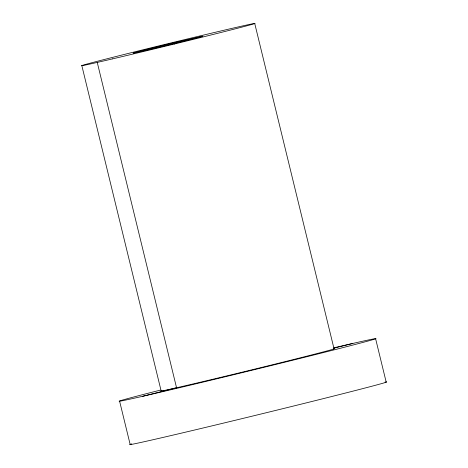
<?xml version="1.0" encoding="UTF-8"?>
<svg xmlns="http://www.w3.org/2000/svg" width="468" height="468" viewBox="0 0 468 468"><rect width="100%" height="100%" fill="white"/><g stroke="black" fill="none" stroke-linecap="round" stroke-linejoin="round"><path stroke-width="0.7" d="M142.412 396.355L176.559 387.767L97.25 62.419M333.263 348.35L352.778 343.442M174.353 42.687L202.89 36.182A36.171 0.38 -13.7 0 1 162.209 46.414A36.171 0.38 -13.7 0 1 133.672 52.919A36.171 0.38 -13.7 0 1 174.353 42.687L174.704 44.109M375.57 338.58L386.147 381.958M254.709 23.4L334.023 348.748M81.853 65.701L161.167 391.049M119.615 401.222L130.192 444.6M333.216 348.876A89.306 0.936 -13.7 0 1 247.11 370.978A89.306 0.936 -13.7 0 1 162.133 390.564M334.029 347.777A132.239 1.386 -13.7 0 1 340.113 348.338A132.239 1.386 -13.7 0 1 155.821 393.266A132.239 1.386 -13.7 0 1 160.366 390.113M385.018 382.134A132.239 1.386 -13.7 0 1 257.236 414.935A132.239 1.386 -13.7 0 1 131.625 443.88M112.566 58.869A89.306 0.936 -13.7 0 0 253.738 23.886A89.306 0.936 -13.7 0 0 138.54 50.895A89.306 0.936 -13.7 0 0 112.566 58.869"/></g></svg>
